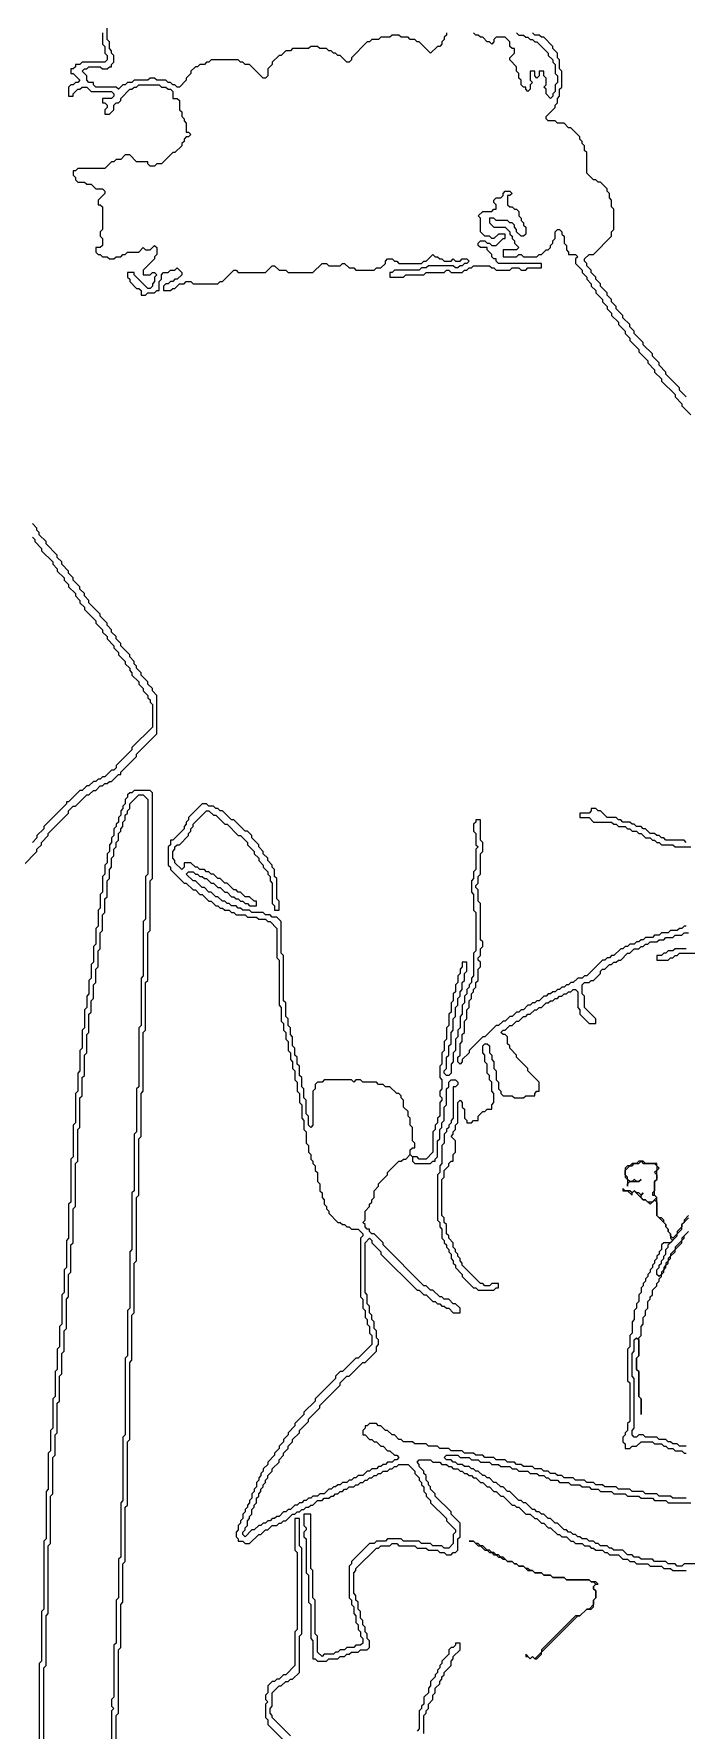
# Model space of a CAD drawing. Header units: metres. Extents: x 0 to 100, y 0 to 129.
# Drawn here: x 63.47 to 70.67, y 18.01 to 36.76 of the extents above; entities that cross this region are included whole.
import ezdxf

# ---------------------------------------------------------------- set-up
doc = ezdxf.new("R2010")
doc.units = ezdxf.units.M

msp = doc.modelspace()

# ---------------------------------------------------------------- linework, layer by layer
for points in [[(64.225, 36.775), (64.225, 36.65), (64.25, 36.625), (64.25, 36.55), (64.275, 36.525), (64.275, 36.475), (64.25, 36.45), (64, 36.45), (63.975, 36.425), (63.925, 36.425), (63.925, 36.4), (63.9, 36.375), (63.875, 36.375), (63.875, 36.325), (63.9, 36.325), (63.975, 36.25), (63.95, 36.225), (63.925, 36.225), (63.9, 36.2), (63.875, 36.2), (63.85, 36.175), (63.85, 36.075), (63.9, 36.075), (63.9, 36.1), (63.95, 36.15), (63.975, 36.15), (64, 36.175), (64.05, 36.175), (64.1, 36.125), (64.325, 36.125), (64.35, 36.1), (64.35, 36.075), (64.325, 36.05), (64.225, 36.05), (64.225, 36), (64.25, 36), (64.275, 35.975), (64.275, 35.95), (64.25, 35.925), (64.25, 35.875), (64.3, 35.875), (64.35, 35.925), (64.35, 35.975), (64.375, 36), (64.4, 36), (64.425, 36.025), (64.425, 36.05), (64.525, 36.15), (64.55, 36.15), (64.575, 36.175), (64.6, 36.175), (64.625, 36.2), (64.85, 36.2), (64.875, 36.175), (64.925, 36.175), (64.95, 36.15), (64.975, 36.15), (65, 36.125), (65, 36.05), (65.05, 36.05), (65.075, 36.025), (65.075, 35.925), (65.1, 35.9), (65.1, 35.85), (65.125, 35.825), (65.125, 35.8), (65.15, 35.775), (65.15, 35.675), (65.175, 35.675), (65.2, 35.65), (65.175, 35.625), (65.15, 35.625), (65.125, 35.6), (65.125, 35.575), (65.1, 35.55), (65.1, 35.525), (65.025, 35.45), (65, 35.45), (64.875, 35.325), (64.825, 35.325), (64.8, 35.3), (64.75, 35.3), (64.725, 35.325), (64.725, 35.35), (64.6, 35.35), (64.525, 35.425), (64.475, 35.425), (64.425, 35.375), (64.375, 35.375), (64.35, 35.35), (64.325, 35.35), (64.25, 35.275), (63.95, 35.275), (63.925, 35.25), (63.9, 35.25), (63.9, 35.2), (63.925, 35.175), (63.925, 35.15), (63.95, 35.125), (64.025, 35.125), (64.05, 35.1), (64.1, 35.1), (64.15, 35.05), (64.225, 35.05), (64.25, 35.025), (64.25, 35), (64.175, 34.925), (64.175, 34.875), (64.2, 34.875), (64.225, 34.85), (64.225, 34.6), (64.2, 34.575), (64.2, 34.525), (64.225, 34.5), (64.225, 34.425), (64.2, 34.4), (64.15, 34.4), (64.15, 34.35), (64.175, 34.325), (64.2, 34.325), (64.225, 34.3), (64.275, 34.3), (64.3, 34.275), (64.35, 34.275), (64.375, 34.3), (64.425, 34.3), (64.45, 34.325), (64.475, 34.325), (64.5, 34.35), (64.625, 34.35), (64.675, 34.4), (64.7, 34.375), (64.75, 34.375), (64.8, 34.425), (64.825, 34.4), (64.825, 34.325), (64.8, 34.3), (64.8, 34.275), (64.675, 34.15), (64.675, 34.1), (64.75, 34.1), (64.775, 34.125), (64.8, 34.125), (64.825, 34.1), (64.8, 34.075), (64.8, 34.025), (64.775, 34), (64.775, 33.975), (64.75, 33.95), (64.725, 33.95), (64.575, 34.1), (64.575, 34.125), (64.5, 34.125), (64.5, 34.075), (64.525, 34.05), (64.525, 34.025), (64.6, 33.95), (64.625, 33.95), (64.65, 33.925), (64.65, 33.875), (64.7, 33.875), (64.725, 33.9), (64.8, 33.9), (64.825, 33.925), (64.85, 33.925), (64.85, 34.025), (64.875, 34.05), (64.875, 34.1), (64.9, 34.125), (64.95, 34.125), (64.975, 34.15), (65.025, 34.15), (65.05, 34.175), (65.1, 34.125), (65.1, 34.1), (65.05, 34.05), (65.025, 34.05), (65, 34.025), (64.975, 34.025), (64.95, 34), (64.925, 34), (64.9, 33.975), (64.9, 33.925), (64.975, 33.925), (65, 33.95), (65.025, 33.95), (65.075, 34), (65.125, 34), (65.15, 34.025), (65.2, 34.025), (65.225, 34), (65.5, 34), (65.525, 34.025), (65.55, 34.025), (65.675, 34.15), (65.7, 34.15), (65.725, 34.125), (66.025, 34.125), (66.1, 34.2), (66.125, 34.2), (66.175, 34.15), (66.25, 34.15), (66.275, 34.125), (66.55, 34.125), (66.65, 34.225), (66.7, 34.225), (66.725, 34.2), (66.85, 34.2), (66.875, 34.225), (66.9, 34.225), (66.95, 34.175), (67, 34.175), (67.025, 34.15), (67.225, 34.15), (67.25, 34.175), (67.3, 34.175), (67.35, 34.225), (67.35, 34.25), (67.375, 34.275), (67.425, 34.275), (67.45, 34.25), (67.475, 34.25), (67.5, 34.225), (67.75, 34.225), (67.775, 34.25), (67.8, 34.25), (67.875, 34.325), (67.9, 34.3), (67.925, 34.3), (67.95, 34.275), (67.975, 34.275), (68, 34.25), (68.075, 34.25), (68.1, 34.275), (68.125, 34.25), (68.175, 34.25), (68.2, 34.275), (68.25, 34.275), (68.275, 34.25), (68.25, 34.225), (68.225, 34.225), (68.2, 34.2), (68.175, 34.2), (68.15, 34.175), (68.125, 34.175), (68.1, 34.2), (67.825, 34.2), (67.8, 34.175), (67.75, 34.175), (67.725, 34.15), (67.45, 34.15), (67.425, 34.125), (67.4, 34.125), (67.4, 34.075), (67.55, 34.075), (67.575, 34.1), (67.775, 34.1), (67.8, 34.125), (68, 34.125), (68.025, 34.15), (68.05, 34.15), (68.075, 34.125), (68.2, 34.125), (68.225, 34.15), (68.25, 34.15), (68.275, 34.175), (68.3, 34.175), (68.325, 34.2), (68.5, 34.2), (68.525, 34.175), (68.55, 34.175), (68.575, 34.15), (68.725, 34.15), (68.75, 34.175), (68.825, 34.175), (68.85, 34.15), (68.9, 34.15), (68.925, 34.175), (69.075, 34.175), (69.075, 34.225), (68.6, 34.225), (68.575, 34.25), (68.575, 34.275), (68.55, 34.275), (68.525, 34.3), (68.525, 34.325), (68.475, 34.375), (68.475, 34.4), (68.4, 34.4), (68.375, 34.425), (68.375, 34.45), (68.4, 34.475), (68.45, 34.475), (68.475, 34.45), (68.5, 34.45), (68.525, 34.425), (68.575, 34.425), (68.65, 34.5), (68.675, 34.5), (68.675, 34.55), (68.6, 34.55), (68.55, 34.5), (68.525, 34.5), (68.5, 34.525), (68.45, 34.525), (68.4, 34.575), (68.4, 34.725), (68.375, 34.75), (68.425, 34.8), (68.525, 34.8), (68.55, 34.825), (68.575, 34.825), (68.575, 34.875), (68.55, 34.9), (68.55, 34.925), (68.575, 34.95), (68.625, 34.95), (68.65, 34.975), (68.65, 35), (68.675, 35.025), (68.725, 35.025), (68.75, 35), (68.725, 34.975), (68.7, 34.975), (68.7, 34.875), (68.725, 34.85), (68.75, 34.85), (68.775, 34.825), (68.8, 34.825), (68.825, 34.8), (68.825, 34.75), (68.85, 34.725), (68.85, 34.7), (68.875, 34.675), (68.875, 34.65), (68.9, 34.625), (68.9, 34.55), (68.875, 34.525), (68.85, 34.525), (68.8, 34.575), (68.8, 34.6), (68.775, 34.625), (68.775, 34.65), (68.75, 34.675), (68.725, 34.675), (68.7, 34.7), (68.575, 34.7), (68.55, 34.725), (68.5, 34.725), (68.5, 34.675), (68.55, 34.625), (68.675, 34.625), (68.725, 34.575), (68.725, 34.55), (68.75, 34.525), (68.75, 34.5), (68.775, 34.475), (68.775, 34.45), (68.825, 34.4), (68.8, 34.375), (68.65, 34.375), (68.65, 34.3), (68.8, 34.3), (68.825, 34.325), (68.85, 34.325), (68.875, 34.3), (69.025, 34.3), (69.05, 34.325), (69.075, 34.325), (69.125, 34.375), (69.15, 34.375), (69.175, 34.4), (69.175, 34.425), (69.2, 34.45), (69.2, 34.475), (69.225, 34.5), (69.225, 34.575), (69.25, 34.6), (69.275, 34.6), (69.3, 34.575), (69.3, 34.55), (69.325, 34.525), (69.325, 34.45), (69.35, 34.425), (69.35, 34.375), (69.375, 34.35), (69.375, 34.325), (69.45, 34.325), (69.475, 34.3), (69.45, 34.275), (69.45, 34.225), (69.525, 34.15), (69.525, 34.125), (69.575, 34.075), (69.575, 34.05), (69.625, 34), (69.625, 33.975), (69.675, 33.925), (69.675, 33.9), (69.75, 33.825), (69.75, 33.8), (69.8, 33.75), (69.8, 33.725), (69.85, 33.675), (69.85, 33.65), (69.925, 33.575), (69.925, 33.55), (70, 33.475), (70, 33.45), (70.05, 33.4), (70.05, 33.375), (70.15, 33.275), (70.15, 33.25), (70.25, 33.15), (70.25, 33.125), (70.325, 33.05), (70.325, 33.025), (70.4, 32.95), (70.4, 32.925), (70.55, 32.775), (70.55, 32.75), (70.625, 32.675), (70.625, 32.65), (70.725, 32.55)], [(68.025, 36.775), (68.025, 36.75), (68, 36.725), (68, 36.7), (67.975, 36.675), (67.975, 36.65), (67.95, 36.625), (67.925, 36.625), (67.85, 36.55), (67.725, 36.675), (67.7, 36.675), (67.675, 36.7), (67.625, 36.7), (67.6, 36.725), (67.525, 36.725), (67.5, 36.75), (67.425, 36.75), (67.4, 36.725), (67.3, 36.725), (67.275, 36.7), (67.2, 36.7), (67.175, 36.675), (67.15, 36.675), (66.975, 36.5), (66.975, 36.475), (66.95, 36.45), (66.925, 36.45), (66.85, 36.525), (66.825, 36.525), (66.8, 36.55), (66.775, 36.55), (66.75, 36.575), (66.725, 36.575), (66.7, 36.6), (66.625, 36.6), (66.6, 36.625), (66.525, 36.625), (66.5, 36.6), (66.325, 36.6), (66.3, 36.575), (66.25, 36.575), (66.2, 36.525), (66.175, 36.525), (66.1, 36.45), (66.1, 36.425), (66.05, 36.375), (66.05, 36.3), (66.025, 36.275), (66, 36.275), (65.85, 36.425), (65.8, 36.425), (65.775, 36.45), (65.75, 36.45), (65.725, 36.475), (65.425, 36.475), (65.4, 36.45), (65.375, 36.45), (65.35, 36.425), (65.3, 36.425), (65.275, 36.4), (65.25, 36.4), (65.2, 36.35), (65.2, 36.325), (65.15, 36.275), (65.15, 36.25), (65.075, 36.175), (65.05, 36.175), (65.025, 36.2), (65, 36.2), (64.975, 36.225), (64.95, 36.225), (64.925, 36.25), (64.825, 36.25), (64.8, 36.275), (64.75, 36.275), (64.725, 36.25), (64.575, 36.25), (64.55, 36.225), (64.5, 36.225), (64.475, 36.2), (64.45, 36.2), (64.4, 36.15), (64.375, 36.175), (64.15, 36.175), (64.125, 36.2), (64.125, 36.225), (64.075, 36.225), (64.05, 36.25), (64.05, 36.3), (64, 36.35), (64.025, 36.375), (64.05, 36.375), (64.075, 36.4), (64.2, 36.4), (64.225, 36.375), (64.275, 36.375), (64.3, 36.4), (64.325, 36.4), (64.325, 36.425), (64.35, 36.45), (64.35, 36.525), (64.325, 36.55), (64.325, 36.575), (64.3, 36.6), (64.3, 36.675), (64.275, 36.7), (64.275, 36.825)], [(68.8, 36.775), (68.825, 36.75), (68.875, 36.75), (68.9, 36.725), (68.925, 36.725), (68.95, 36.7), (68.975, 36.7), (69, 36.675), (69.025, 36.675), (69.15, 36.55), (69.15, 36.525), (69.2, 36.475), (69.2, 36.45), (69.225, 36.425), (69.225, 36.325), (69.25, 36.3), (69.25, 36.225), (69.225, 36.2), (69.225, 36.125), (69.2, 36.1), (69.2, 36.075), (69.175, 36.05), (69.125, 36.1), (69.125, 36.15), (69.1, 36.175), (69.125, 36.2), (69.125, 36.275), (69.1, 36.3), (69.1, 36.35), (69.05, 36.35), (69.05, 36.3), (69.025, 36.275), (69, 36.3), (69, 36.35), (68.95, 36.35), (68.95, 36.25), (68.975, 36.225), (68.95, 36.2), (68.95, 36.15), (68.925, 36.125), (68.9, 36.15), (68.9, 36.175), (68.875, 36.175), (68.85, 36.2), (68.85, 36.25), (68.825, 36.275), (68.825, 36.325), (68.8, 36.35), (68.8, 36.4), (68.725, 36.475), (68.725, 36.5), (68.775, 36.55), (68.775, 36.6), (68.75, 36.6), (68.725, 36.625), (68.725, 36.675), (68.675, 36.725), (68.575, 36.725), (68.55, 36.7), (68.55, 36.675), (68.525, 36.65), (68.5, 36.675), (68.475, 36.675), (68.425, 36.725), (68.4, 36.725), (68.375, 36.75), (68.35, 36.75), (68.325, 36.775)], [(70.675, 32.75), (70.6, 32.825), (70.6, 32.85), (70.45, 33), (70.45, 33.025), (70.375, 33.1), (70.375, 33.125), (70.3, 33.2), (70.3, 33.225), (70.2, 33.325), (70.2, 33.35), (70.1, 33.45), (70.1, 33.475), (70.05, 33.525), (70.05, 33.55), (69.975, 33.625), (69.975, 33.65), (69.9, 33.725), (69.9, 33.75), (69.85, 33.8), (69.85, 33.825), (69.8, 33.875), (69.8, 33.9), (69.725, 33.975), (69.725, 34), (69.675, 34.05), (69.675, 34.075), (69.625, 34.125), (69.625, 34.15), (69.575, 34.2), (69.575, 34.225), (69.55, 34.25), (69.55, 34.275), (69.6, 34.325), (69.65, 34.325), (69.85, 34.525), (69.85, 34.575), (69.875, 34.6), (69.875, 34.825), (69.85, 34.85), (69.85, 34.925), (69.825, 34.95), (69.825, 35), (69.8, 35.025), (69.8, 35.05), (69.725, 35.125), (69.7, 35.125), (69.675, 35.15), (69.65, 35.15), (69.575, 35.225), (69.575, 35.45), (69.55, 35.475), (69.55, 35.525), (69.525, 35.55), (69.525, 35.575), (69.5, 35.6), (69.5, 35.625), (69.4, 35.725), (69.375, 35.725), (69.325, 35.775), (69.25, 35.775), (69.225, 35.8), (69.15, 35.8), (69.125, 35.825), (69.125, 35.85), (69.225, 35.95), (69.225, 35.975), (69.25, 36), (69.25, 36.05), (69.275, 36.075), (69.275, 36.15), (69.3, 36.175), (69.3, 36.35), (69.275, 36.375), (69.275, 36.475), (69.25, 36.5), (69.25, 36.55), (69.2, 36.6), (69.2, 36.625), (69.1, 36.725), (69.075, 36.725), (69.05, 36.75), (69, 36.75), (68.975, 36.775)], [(63.35, 27.575), (63.5, 27.725), (63.5, 27.75), (63.55, 27.8), (63.55, 27.825), (63.625, 27.9), (63.625, 27.925), (63.85, 28.15), (63.85, 28.175), (63.9, 28.225), (63.925, 28.225), (64.05, 28.35), (64.075, 28.35), (64.125, 28.4), (64.15, 28.4), (64.2, 28.45), (64.225, 28.45), (64.25, 28.475), (64.275, 28.475), (64.3, 28.5), (64.325, 28.5), (64.4, 28.575), (64.425, 28.575), (64.425, 28.6), (64.6, 28.775), (64.6, 28.8), (64.825, 29.025), (64.825, 29.45), (64.775, 29.5), (64.775, 29.525), (64.725, 29.575), (64.725, 29.6), (64.65, 29.675), (64.65, 29.7), (64.6, 29.75), (64.6, 29.775), (64.575, 29.8), (64.575, 29.825), (64.525, 29.875), (64.525, 29.9), (64.425, 30), (64.425, 30.025), (64.375, 30.075), (64.375, 30.1), (64.325, 30.15), (64.325, 30.175), (64.275, 30.225), (64.275, 30.25), (64.2, 30.325), (64.2, 30.35), (64.075, 30.475), (64.075, 30.5), (64.025, 30.55), (64.025, 30.575), (63.975, 30.625), (63.975, 30.65), (63.9, 30.725), (63.9, 30.75), (63.85, 30.8), (63.85, 30.825), (63.775, 30.9), (63.775, 30.925), (63.725, 30.975), (63.725, 31), (63.6, 31.125), (63.6, 31.15), (63.525, 31.225), (63.525, 31.25), (63.5, 31.275), (63.5, 31.3), (63.45, 31.35)], [(63.45, 31.2), (63.475, 31.175), (63.475, 31.15), (63.55, 31.075), (63.55, 31.05), (63.675, 30.925), (63.675, 30.9), (63.725, 30.85), (63.725, 30.825), (63.8, 30.75), (63.8, 30.725), (63.85, 30.675), (63.85, 30.65), (63.925, 30.575), (63.925, 30.55), (63.975, 30.5), (63.975, 30.475), (64.025, 30.425), (64.025, 30.4), (64.15, 30.275), (64.15, 30.25), (64.225, 30.175), (64.225, 30.15), (64.275, 30.1), (64.275, 30.075), (64.35, 30), (64.35, 29.975), (64.4, 29.925), (64.4, 29.9), (64.475, 29.825), (64.475, 29.8), (64.525, 29.75), (64.525, 29.725), (64.55, 29.7), (64.55, 29.675), (64.625, 29.6), (64.625, 29.575), (64.675, 29.525), (64.675, 29.5), (64.725, 29.45), (64.725, 29.425), (64.75, 29.4), (64.75, 29.375), (64.775, 29.35), (64.775, 29.1), (64.55, 28.875), (64.55, 28.85), (64.375, 28.675), (64.375, 28.65), (64.35, 28.625), (64.325, 28.625), (64.25, 28.55), (64.225, 28.55), (64.2, 28.525), (64.175, 28.525), (64.15, 28.5), (64.125, 28.5), (64.075, 28.45), (64.05, 28.45), (64, 28.4), (63.975, 28.4), (63.85, 28.275), (63.825, 28.275), (63.825, 28.25), (63.575, 28), (63.575, 27.975), (63.5, 27.9), (63.5, 27.875), (63.45, 27.825)], [(64.575, 28.4), (64.55, 28.375), (64.525, 28.375), (64.5, 28.35), (64.5, 28.325), (64.475, 28.3), (64.475, 28.25), (64.45, 28.225), (64.45, 28.2), (64.425, 28.175), (64.425, 28.125), (64.4, 28.1), (64.4, 28.05), (64.375, 28.025), (64.375, 28), (64.35, 27.975), (64.35, 27.9), (64.325, 27.875), (64.325, 27.825), (64.3, 27.8), (64.3, 27.725), (64.275, 27.7), (64.275, 27.6), (64.25, 27.575), (64.25, 27.475), (64.225, 27.45), (64.225, 27.275), (64.2, 27.25), (64.2, 27.1), (64.175, 27.075), (64.175, 26.9), (64.15, 26.875), (64.15, 26.7), (64.125, 26.675), (64.125, 26.5), (64.1, 26.475), (64.1, 26.325), (64.075, 26.3), (64.075, 26.15), (64.05, 26.125), (64.05, 26), (64.025, 25.975), (64.025, 25.775), (64, 25.75), (64, 25.55), (63.975, 25.525), (63.975, 25.3), (63.95, 25.275), (63.95, 25.075), (63.925, 25.05), (63.925, 24.725), (63.9, 24.7), (63.9, 24.35), (63.875, 24.325), (63.875, 23.85), (63.85, 23.825), (63.85, 23.45), (63.825, 23.425), (63.825, 23.125), (63.8, 23.1), (63.8, 22.85), (63.775, 22.825), (63.775, 22.5), (63.75, 22.475), (63.75, 22.25), (63.725, 22.225), (63.725, 22), (63.7, 21.975), (63.7, 21.7), (63.675, 21.675), (63.675, 21.35), (63.65, 21.325), (63.65, 21.1), (63.625, 21.075), (63.625, 20.675), (63.6, 20.65), (63.6, 20.125), (63.575, 20.1), (63.575, 19.35), (63.55, 19.325), (63.55, 18.775), (63.525, 18.75), (63.525, 17.75)], [(63.575, 17.7), (63.575, 18.7), (63.6, 18.725), (63.6, 19.275), (63.625, 19.3), (63.625, 20.05), (63.65, 20.075), (63.65, 20.6), (63.675, 20.625), (63.675, 21.025), (63.7, 21.05), (63.7, 21.275), (63.725, 21.3), (63.725, 21.625), (63.75, 21.65), (63.75, 21.925), (63.775, 21.95), (63.775, 22.175), (63.8, 22.2), (63.8, 22.425), (63.825, 22.45), (63.825, 22.775), (63.85, 22.8), (63.85, 23.05), (63.875, 23.075), (63.875, 23.375), (63.9, 23.4), (63.9, 23.775), (63.925, 23.8), (63.925, 24.275), (63.95, 24.3), (63.95, 24.65), (63.975, 24.675), (63.975, 25), (64, 25.025), (64, 25.225), (64.025, 25.25), (64.025, 25.475), (64.05, 25.5), (64.05, 25.7), (64.075, 25.725), (64.075, 25.925), (64.1, 25.95), (64.1, 26.075), (64.125, 26.1), (64.125, 26.25), (64.15, 26.275), (64.15, 26.425), (64.175, 26.45), (64.175, 26.625), (64.2, 26.65), (64.2, 26.825), (64.225, 26.85), (64.225, 27.025), (64.25, 27.05), (64.25, 27.2), (64.275, 27.225), (64.275, 27.4), (64.3, 27.425), (64.3, 27.525), (64.325, 27.55), (64.325, 27.65), (64.35, 27.675), (64.35, 27.75), (64.375, 27.775), (64.375, 27.825), (64.4, 27.85), (64.4, 27.925), (64.425, 27.95), (64.425, 27.975), (64.45, 28), (64.45, 28.05), (64.475, 28.075), (64.475, 28.125), (64.5, 28.15), (64.5, 28.175), (64.525, 28.2), (64.525, 28.25), (64.625, 28.35), (64.675, 28.35), (64.725, 28.3), (64.725, 27.475), (64.7, 27.45), (64.7, 26.975), (64.675, 26.95), (64.675, 26.35), (64.65, 26.325), (64.65, 25.8), (64.625, 25.775), (64.625, 25.125), (64.6, 25.1), (64.6, 24.625), (64.575, 24.6), (64.575, 23.975), (64.55, 23.95), (64.55, 23.325), (64.525, 23.3), (64.525, 22.675), (64.5, 22.65), (64.5, 22.15), (64.475, 22.125), (64.475, 21.275), (64.45, 21.25), (64.45, 20.55), (64.425, 20.525), (64.425, 19.925), (64.4, 19.9), (64.4, 19.475), (64.375, 19.45), (64.375, 18.975), (64.35, 18.95), (64.35, 18.375), (64.325, 18.35), (64.325, 18.275), (64.35, 18.25), (64.325, 18.225), (64.325, 17.75)], [(64.375, 17.7), (64.375, 18.175), (64.4, 18.2), (64.4, 18.9), (64.425, 18.925), (64.425, 19.4), (64.45, 19.425), (64.45, 19.85), (64.475, 19.875), (64.475, 20.475), (64.5, 20.5), (64.5, 21.2), (64.525, 21.225), (64.525, 22.075), (64.55, 22.1), (64.55, 22.6), (64.575, 22.625), (64.575, 23.175), (64.6, 23.2), (64.6, 23.9), (64.625, 23.925), (64.625, 24.55), (64.65, 24.575), (64.65, 25.05), (64.675, 25.075), (64.675, 25.725), (64.7, 25.75), (64.7, 26.275), (64.725, 26.3), (64.725, 26.825), (64.75, 26.85), (64.75, 27.4), (64.775, 27.425), (64.775, 28.375), (64.75, 28.4), (64.575, 28.4)], [(65.325, 28.25), (65.175, 28.1), (65.175, 28.075), (65.15, 28.05), (65.15, 28.025), (65.125, 28), (65.125, 27.975), (65, 27.85), (64.975, 27.85), (64.975, 27.8), (64.95, 27.775), (64.95, 27.575), (64.975, 27.55), (64.975, 27.525), (65.125, 27.375), (65.15, 27.375), (65.225, 27.3), (65.25, 27.3), (65.3, 27.25), (65.325, 27.25), (65.4, 27.175), (65.425, 27.175), (65.475, 27.125), (65.5, 27.125), (65.525, 27.1), (65.55, 27.1), (65.575, 27.075), (65.625, 27.075), (65.65, 27.05), (65.675, 27.05), (65.7, 27.025), (65.8, 27.025), (65.825, 27), (65.925, 27), (65.95, 26.975), (66.025, 26.975), (66.05, 26.95), (66.075, 26.95), (66.15, 26.875), (66.15, 26.55), (66.175, 26.525), (66.175, 26.025), (66.2, 26), (66.2, 25.85), (66.225, 25.825), (66.225, 25.75), (66.25, 25.725), (66.25, 25.65), (66.275, 25.625), (66.275, 25.525), (66.3, 25.5), (66.3, 25.425), (66.325, 25.4), (66.325, 25.325), (66.35, 25.3), (66.35, 25.2), (66.375, 25.175), (66.375, 25.075), (66.4, 25.05), (66.4, 24.95), (66.425, 24.925), (66.425, 24.775), (66.45, 24.75), (66.45, 24.65), (66.475, 24.625), (66.475, 24.5), (66.5, 24.475), (66.5, 24.4), (66.525, 24.375), (66.525, 24.325), (66.55, 24.3), (66.55, 24.275), (66.575, 24.25), (66.575, 24.2), (66.6, 24.175), (66.6, 24.075), (66.625, 24.05), (66.625, 23.975), (66.65, 23.95), (66.65, 23.9), (66.675, 23.875), (66.675, 23.825), (66.7, 23.8), (66.7, 23.775), (66.725, 23.75), (66.725, 23.725), (66.825, 23.625), (66.85, 23.625), (66.875, 23.6), (66.9, 23.6), (66.925, 23.575), (66.95, 23.575), (66.975, 23.55), (67.05, 23.55), (67.1, 23.5), (67.1, 23.475), (67.075, 23.45), (67.075, 22.8), (67.1, 22.775), (67.1, 22.675), (67.125, 22.65), (67.125, 22.575), (67.15, 22.55), (67.15, 22.5), (67.175, 22.475), (67.175, 22.4), (67.2, 22.375), (67.2, 22.275), (67.05, 22.125), (67.025, 22.125), (66.875, 21.975), (66.85, 21.975), (66.8, 21.925), (66.8, 21.9), (66.575, 21.675), (66.575, 21.65), (66.45, 21.525), (66.45, 21.5), (66.35, 21.4), (66.35, 21.375), (66.275, 21.3), (66.275, 21.275), (66.225, 21.225), (66.225, 21.2), (66.175, 21.15), (66.175, 21.125), (66.125, 21.075), (66.125, 21.05), (66.05, 20.975), (66.05, 20.95), (66, 20.9), (66, 20.875), (65.975, 20.85), (65.975, 20.825), (65.95, 20.8), (65.95, 20.775), (65.925, 20.75), (65.925, 20.7), (65.9, 20.675), (65.9, 20.65), (65.875, 20.625), (65.875, 20.575), (65.85, 20.55), (65.85, 20.525), (65.825, 20.5), (65.825, 20.475), (65.8, 20.45), (65.8, 20.425), (65.775, 20.4), (65.775, 20.35), (65.75, 20.325), (65.75, 20.3), (65.725, 20.275), (65.725, 20.225), (65.7, 20.2), (65.7, 20.15), (65.725, 20.125), (65.725, 20.1), (65.775, 20.1), (65.8, 20.075), (65.85, 20.075), (65.95, 20.175), (65.975, 20.175), (66.025, 20.225), (66.05, 20.225), (66.1, 20.275), (66.15, 20.275), (66.175, 20.3), (66.2, 20.3), (66.225, 20.325), (66.25, 20.325), (66.325, 20.4), (66.35, 20.4), (66.375, 20.425), (66.4, 20.425), (66.425, 20.45), (66.45, 20.45), (66.475, 20.475), (66.5, 20.475), (66.525, 20.5), (66.55, 20.5), (66.6, 20.55), (66.65, 20.55), (66.675, 20.575), (66.725, 20.575), (66.75, 20.6), (66.775, 20.6), (66.8, 20.625), (66.825, 20.625), (66.85, 20.65), (66.875, 20.65), (66.9, 20.675), (66.925, 20.675), (66.95, 20.7), (67, 20.7), (67.025, 20.725), (67.05, 20.725), (67.075, 20.75), (67.1, 20.75), (67.125, 20.775), (67.15, 20.775), (67.175, 20.8), (67.2, 20.8), (67.225, 20.825), (67.25, 20.825), (67.275, 20.85), (67.3, 20.85), (67.325, 20.875), (67.375, 20.875), (67.4, 20.9), (67.425, 20.9), (67.45, 20.925), (67.475, 20.925), (67.5, 20.95), (67.6, 20.95), (67.675, 20.875), (67.675, 20.85), (67.725, 20.8), (67.725, 20.775), (67.75, 20.75), (67.75, 20.725), (67.775, 20.7), (67.775, 20.65), (67.8, 20.625), (67.8, 20.6), (67.85, 20.55), (67.85, 20.525), (68.025, 20.35), (68.025, 20.325), (68.125, 20.225), (68.125, 20.2), (68.1, 20.175), (68.1, 20.075), (68.05, 20.025), (68, 20.025), (67.975, 20.05), (67.875, 20.05), (67.85, 20.075), (67.75, 20.075), (67.725, 20.1), (67.55, 20.1), (67.525, 20.125), (67.375, 20.125), (67.35, 20.1), (67.25, 20.1), (67.225, 20.075), (67.175, 20.075), (66.975, 19.875), (66.975, 19.85), (66.95, 19.825), (66.95, 19.475), (66.975, 19.45), (66.975, 19.4), (67, 19.375), (67, 19.3), (67.025, 19.275), (67.025, 19.2), (67.05, 19.175), (67.05, 19.125), (67.075, 19.1), (67.075, 19.05), (67.1, 19.025), (67.1, 18.975), (67.075, 18.95), (67.025, 18.95), (67, 18.925), (66.925, 18.925), (66.9, 18.9), (66.85, 18.9), (66.825, 18.875), (66.8, 18.875), (66.775, 18.85), (66.675, 18.85), (66.65, 18.825), (66.6, 18.875), (66.6, 19.05), (66.575, 19.075), (66.575, 19.45), (66.55, 19.475), (66.55, 19.775), (66.525, 19.8), (66.525, 20.4), (66.45, 20.4), (66.45, 20.275), (66.475, 20.25), (66.475, 20.225), (66.45, 20.2), (66.45, 20.15), (66.475, 20.125), (66.475, 19.75), (66.5, 19.725), (66.5, 19.425), (66.525, 19.4), (66.525, 19.025), (66.55, 19), (66.55, 18.8), (66.575, 18.8), (66.6, 18.775), (66.7, 18.775), (66.725, 18.8), (66.825, 18.8), (66.85, 18.825), (66.9, 18.825), (66.925, 18.85), (66.95, 18.85), (66.975, 18.875), (67.05, 18.875), (67.075, 18.9), (67.15, 18.9), (67.175, 18.925), (67.175, 19), (67.15, 19.025), (67.15, 19.075), (67.125, 19.1), (67.125, 19.15), (67.1, 19.175), (67.1, 19.225), (67.075, 19.25), (67.075, 19.325), (67.05, 19.35), (67.05, 19.425), (67.025, 19.45), (67.025, 19.5), (67, 19.525), (67, 19.75), (67.025, 19.775), (67.025, 19.8), (67.25, 20.025), (67.275, 20.025), (67.3, 20.05), (67.4, 20.05), (67.425, 20.075), (67.475, 20.075), (67.5, 20.05), (67.675, 20.05), (67.7, 20.025), (67.8, 20.025), (67.825, 20), (67.925, 20), (67.95, 19.975), (68, 19.975), (68.025, 19.95), (68.075, 19.95), (68.1, 19.975), (68.125, 19.975), (68.15, 20), (68.15, 20.125), (68.175, 20.15), (68.175, 20.3), (68.075, 20.4), (68.075, 20.425), (67.9, 20.6), (67.9, 20.625), (67.85, 20.675), (67.85, 20.7), (67.825, 20.725), (67.825, 20.75), (67.8, 20.775), (67.8, 20.825), (67.775, 20.85), (67.775, 20.875), (67.725, 20.925), (67.725, 20.95), (67.7, 20.975), (67.725, 21), (67.85, 21), (67.875, 20.975), (67.95, 20.975), (67.975, 20.95), (68.025, 20.95), (68.05, 20.925), (68.075, 20.925), (68.1, 20.9), (68.15, 20.9), (68.175, 20.875), (68.2, 20.875), (68.225, 20.85), (68.25, 20.85), (68.275, 20.825), (68.3, 20.825), (68.325, 20.8), (68.35, 20.8), (68.4, 20.75), (68.425, 20.75), (68.475, 20.7), (68.5, 20.7), (68.55, 20.65), (68.575, 20.65), (68.625, 20.6), (68.65, 20.6), (68.75, 20.5), (68.775, 20.5), (68.8, 20.475), (68.825, 20.475), (68.9, 20.4), (68.95, 20.4), (69, 20.35), (69.025, 20.35), (69.075, 20.3), (69.1, 20.3), (69.15, 20.25), (69.175, 20.25), (69.25, 20.175), (69.275, 20.175), (69.3, 20.15), (69.35, 20.15), (69.4, 20.1), (69.425, 20.1), (69.45, 20.075), (69.525, 20.075), (69.55, 20.05), (69.6, 20.05), (69.625, 20.025), (69.65, 20.025), (69.675, 20), (69.75, 20), (69.775, 19.975), (69.8, 19.975), (69.825, 19.95), (69.925, 19.95), (69.975, 19.9), (70.025, 19.9), (70.05, 19.875), (70.1, 19.875), (70.125, 19.85), (70.25, 19.85), (70.275, 19.825), (70.4, 19.825), (70.425, 19.8), (70.5, 19.8), (70.525, 19.775), (70.675, 19.775)], [(70.675, 26.9), (70.65, 26.9), (70.625, 26.875), (70.6, 26.875), (70.575, 26.85), (70.5, 26.85), (70.475, 26.825), (70.4, 26.825), (70.375, 26.8), (70.325, 26.8), (70.3, 26.775), (70.225, 26.775), (70.2, 26.75), (70.175, 26.75), (70.15, 26.725), (70.125, 26.725), (70.1, 26.7), (70.05, 26.7), (70.025, 26.675), (70, 26.675), (69.975, 26.65), (69.95, 26.65), (69.875, 26.575), (69.85, 26.575), (69.825, 26.55), (69.8, 26.55), (69.775, 26.525), (69.75, 26.525), (69.575, 26.35), (69.55, 26.35), (69.525, 26.325), (69.475, 26.325), (69.425, 26.275), (69.4, 26.275), (69.375, 26.25), (69.35, 26.25), (69.325, 26.225), (69.3, 26.225), (69.275, 26.2), (69.25, 26.2), (69.225, 26.175), (69.2, 26.175), (69.175, 26.15), (69.15, 26.15), (69.125, 26.125), (69.1, 26.125), (69.05, 26.075), (69.025, 26.075), (69, 26.05), (68.975, 26.05), (68.95, 26.025), (68.925, 26.025), (68.875, 25.975), (68.85, 25.975), (68.825, 25.95), (68.8, 25.95), (68.75, 25.9), (68.725, 25.9), (68.675, 25.85), (68.65, 25.85), (68.6, 25.8), (68.575, 25.8), (68.45, 25.675), (68.425, 25.675), (68.275, 25.525), (68.275, 25.5), (68.2, 25.425), (68.2, 25.4), (68.175, 25.375), (68.15, 25.4), (68.15, 25.45), (68.175, 25.475), (68.175, 25.6), (68.2, 25.625), (68.2, 25.7), (68.225, 25.725), (68.225, 25.85), (68.25, 25.875), (68.25, 25.975), (68.275, 26), (68.275, 26.075), (68.3, 26.1), (68.3, 26.15), (68.325, 26.175), (68.325, 26.2), (68.35, 26.225), (68.35, 26.275), (68.375, 26.3), (68.375, 26.425), (68.4, 26.45), (68.4, 26.5), (68.375, 26.525), (68.375, 26.55), (68.4, 26.575), (68.4, 26.65), (68.425, 26.675), (68.425, 26.725), (68.4, 26.75), (68.4, 27.15), (68.375, 27.175), (68.375, 27.3), (68.35, 27.325), (68.35, 27.35), (68.375, 27.375), (68.375, 27.45), (68.4, 27.475), (68.4, 27.7), (68.425, 27.725), (68.425, 27.825), (68.4, 27.85), (68.4, 28.075), (68.35, 28.075), (68.35, 28.05), (68.325, 28.025), (68.325, 27.95), (68.35, 27.925), (68.35, 27.8), (68.375, 27.775), (68.35, 27.75), (68.35, 27.525), (68.325, 27.5), (68.325, 27.425), (68.3, 27.4), (68.3, 27.275), (68.325, 27.25), (68.325, 27.075), (68.35, 27.05), (68.35, 26.625), (68.325, 26.6), (68.325, 26.35), (68.3, 26.325), (68.3, 26.275), (68.275, 26.25), (68.275, 26.225), (68.25, 26.2), (68.25, 26.15), (68.225, 26.125), (68.225, 26.05), (68.2, 26.025), (68.2, 25.925), (68.175, 25.9), (68.175, 25.775), (68.15, 25.75), (68.15, 25.675), (68.125, 25.65), (68.125, 25.525), (68.1, 25.5), (68.1, 25.4), (68.075, 25.375), (68.075, 25.275), (68.05, 25.25), (68.025, 25.25), (68, 25.275), (68, 25.3), (68.025, 25.325), (68.025, 25.45), (68.05, 25.475), (68.05, 25.575), (68.075, 25.6), (68.075, 25.725), (68.1, 25.75), (68.1, 25.875), (68.125, 25.9), (68.125, 26), (68.15, 26.025), (68.15, 26.1), (68.175, 26.125), (68.175, 26.175), (68.2, 26.2), (68.2, 26.275), (68.225, 26.3), (68.225, 26.375), (68.25, 26.4), (68.25, 26.5), (68.2, 26.5), (68.2, 26.45), (68.175, 26.425), (68.175, 26.375), (68.15, 26.35), (68.15, 26.275), (68.125, 26.25), (68.125, 26.175), (68.1, 26.15), (68.1, 26.075), (68.075, 26.05), (68.075, 25.95), (68.05, 25.925), (68.05, 25.8), (68.025, 25.775), (68.025, 25.65), (68, 25.625), (68, 25.525), (67.975, 25.5), (67.975, 25.375), (67.95, 25.35), (67.95, 25.225), (67.975, 25.2), (67.975, 25.1), (67.95, 25.075), (67.95, 25.025), (67.975, 25), (67.975, 24.975), (67.95, 24.95), (67.95, 24.8), (67.925, 24.775), (67.925, 24.725), (67.9, 24.7), (67.9, 24.65), (67.875, 24.625), (67.875, 24.4), (67.8, 24.325), (67.725, 24.325), (67.7, 24.35), (67.65, 24.35), (67.625, 24.375), (67.625, 24.425), (67.65, 24.45), (67.675, 24.45), (67.675, 24.5), (67.65, 24.525), (67.65, 24.675), (67.625, 24.7), (67.625, 24.775), (67.6, 24.8), (67.6, 24.85), (67.55, 24.9), (67.55, 24.975), (67.525, 25), (67.525, 25.025), (67.5, 25.05), (67.475, 25.05), (67.4, 25.125), (67.35, 25.125), (67.325, 25.15), (67.275, 25.15), (67.25, 25.175), (67.1, 25.175), (67.075, 25.2), (67.025, 25.2), (67, 25.175), (66.975, 25.2), (66.675, 25.2), (66.65, 25.175), (66.6, 25.175), (66.575, 25.15), (66.575, 25.1), (66.55, 25.075), (66.55, 24.7), (66.525, 24.675), (66.5, 24.7), (66.5, 24.8), (66.475, 24.825), (66.475, 24.975), (66.45, 25), (66.45, 25.1), (66.425, 25.125), (66.425, 25.225), (66.4, 25.25), (66.4, 25.35), (66.375, 25.375), (66.375, 25.45), (66.35, 25.475), (66.35, 25.55), (66.325, 25.575), (66.325, 25.675), (66.3, 25.7), (66.3, 25.775), (66.275, 25.8), (66.275, 25.875), (66.25, 25.9), (66.25, 26.05), (66.225, 26.075), (66.225, 26.575), (66.2, 26.6), (66.2, 26.95), (66.15, 27), (66.1, 27), (66.075, 27.025), (66.025, 27.025), (66, 27.05), (65.875, 27.05), (65.85, 27.075), (65.775, 27.075), (65.75, 27.1), (65.725, 27.1), (65.7, 27.125), (65.65, 27.125), (65.625, 27.15), (65.6, 27.15), (65.575, 27.175), (65.55, 27.175), (65.5, 27.225), (65.475, 27.225), (65.425, 27.275), (65.4, 27.275), (65.35, 27.325), (65.325, 27.325), (65.25, 27.4), (65.225, 27.4), (65.15, 27.475), (65.175, 27.5), (65.225, 27.5), (65.25, 27.475), (65.275, 27.475), (65.3, 27.45), (65.325, 27.45), (65.35, 27.425), (65.375, 27.425), (65.425, 27.375), (65.45, 27.375), (65.5, 27.325), (65.525, 27.325), (65.575, 27.275), (65.6, 27.275), (65.65, 27.225), (65.675, 27.225), (65.7, 27.2), (65.725, 27.2), (65.75, 27.175), (65.775, 27.175), (65.8, 27.15), (65.825, 27.15), (65.85, 27.125), (65.925, 27.125), (65.925, 27.175), (65.9, 27.175), (65.85, 27.225), (65.8, 27.225), (65.75, 27.275), (65.725, 27.275), (65.7, 27.3), (65.675, 27.3), (65.6, 27.375), (65.575, 27.375), (65.525, 27.425), (65.5, 27.425), (65.45, 27.475), (65.425, 27.475), (65.4, 27.5), (65.375, 27.5), (65.35, 27.525), (65.3, 27.525), (65.275, 27.55), (65.25, 27.55), (65.2, 27.6), (65.125, 27.6), (65.125, 27.55), (65.1, 27.525), (65.025, 27.6), (65.025, 27.625), (65, 27.65), (65, 27.725), (65.025, 27.75), (65.025, 27.775), (65.05, 27.8), (65.075, 27.8), (65.175, 27.9), (65.175, 27.925), (65.2, 27.95), (65.2, 27.975), (65.225, 28), (65.225, 28.025), (65.375, 28.175), (65.4, 28.175), (65.45, 28.125), (65.475, 28.125), (65.575, 28.025), (65.6, 28.025), (65.725, 27.9), (65.75, 27.9), (65.825, 27.825), (65.825, 27.8), (65.9, 27.725), (65.9, 27.7), (65.95, 27.65), (65.95, 27.625), (66, 27.575), (66, 27.55), (66.05, 27.5), (66.05, 27.475), (66.075, 27.45), (66.075, 27.4), (66.1, 27.375), (66.1, 27.15), (66.125, 27.125), (66.125, 27.075), (66.175, 27.075), (66.175, 27.175), (66.15, 27.2), (66.15, 27.425), (66.125, 27.45), (66.125, 27.525), (66.1, 27.55), (66.1, 27.575), (66.05, 27.625), (66.05, 27.65), (66, 27.7), (66, 27.725), (65.95, 27.775), (65.95, 27.8), (65.875, 27.875), (65.875, 27.9), (65.825, 27.95), (65.8, 27.95), (65.675, 28.075), (65.65, 28.075), (65.55, 28.175), (65.525, 28.175), (65.5, 28.2), (65.475, 28.2), (65.45, 28.225), (65.4, 28.225), (65.375, 28.25), (65.325, 28.25)], [(70.675, 27.825), (70.65, 27.85), (70.45, 27.85), (70.425, 27.875), (70.4, 27.875), (70.375, 27.9), (70.35, 27.9), (70.325, 27.925), (70.275, 27.925), (70.225, 27.975), (70.2, 27.975), (70.175, 28), (70.125, 28), (70.1, 28.025), (70.075, 28.025), (70.05, 28.05), (69.975, 28.05), (69.95, 28.075), (69.925, 28.075), (69.9, 28.1), (69.8, 28.1), (69.725, 28.175), (69.7, 28.175), (69.675, 28.2), (69.625, 28.2), (69.625, 28.175), (69.6, 28.15), (69.5, 28.15), (69.5, 28.1), (69.6, 28.1), (69.65, 28.05), (69.85, 28.05), (69.875, 28.025), (69.9, 28.025), (69.925, 28), (70, 28), (70.025, 27.975), (70.05, 27.975), (70.075, 27.95), (70.125, 27.95), (70.15, 27.925), (70.175, 27.925), (70.225, 27.875), (70.275, 27.875), (70.3, 27.85), (70.325, 27.85), (70.35, 27.825), (70.375, 27.825), (70.4, 27.8), (70.525, 27.8), (70.55, 27.775), (70.725, 27.775)], [(70.675, 20.575), (70.525, 20.575), (70.5, 20.6), (70.375, 20.6), (70.35, 20.625), (70.225, 20.625), (70.2, 20.65), (70.075, 20.65), (70.05, 20.675), (69.925, 20.675), (69.9, 20.7), (69.775, 20.7), (69.75, 20.725), (69.675, 20.725), (69.65, 20.75), (69.575, 20.75), (69.55, 20.775), (69.45, 20.775), (69.425, 20.8), (69.325, 20.8), (69.3, 20.825), (69.25, 20.825), (69.225, 20.85), (69.175, 20.85), (69.15, 20.875), (69.1, 20.875), (69.075, 20.9), (69, 20.9), (68.975, 20.925), (68.875, 20.925), (68.85, 20.95), (68.8, 20.95), (68.775, 20.975), (68.7, 20.975), (68.675, 21), (68.575, 21), (68.55, 21.025), (68.45, 21.025), (68.425, 21.05), (68.35, 21.05), (68.325, 21.075), (68.225, 21.075), (68.2, 21.1), (68.075, 21.1), (68.05, 21.125), (67.95, 21.125), (67.925, 21.15), (67.825, 21.15), (67.8, 21.175), (67.675, 21.175), (67.65, 21.2), (67.55, 21.2), (67.525, 21.225), (67.5, 21.225), (67.45, 21.275), (67.425, 21.275), (67.375, 21.325), (67.35, 21.325), (67.3, 21.375), (67.275, 21.375), (67.25, 21.4), (67.175, 21.4), (67.15, 21.375), (67.125, 21.375), (67.125, 21.35), (67.1, 21.325), (67.1, 21.275), (67.125, 21.275), (67.175, 21.225), (67.2, 21.225), (67.225, 21.2), (67.25, 21.2), (67.3, 21.15), (67.325, 21.15), (67.375, 21.1), (67.4, 21.1), (67.45, 21.05), (67.475, 21.05), (67.5, 21.025), (67.475, 21), (67.45, 21), (67.425, 20.975), (67.375, 20.975), (67.35, 20.95), (67.325, 20.95), (67.3, 20.925), (67.275, 20.925), (67.25, 20.9), (67.2, 20.9), (67.175, 20.875), (67.15, 20.875), (67.1, 20.825), (67.05, 20.825), (67.025, 20.8), (67, 20.8), (66.975, 20.775), (66.95, 20.775), (66.925, 20.75), (66.875, 20.75), (66.85, 20.725), (66.825, 20.725), (66.8, 20.7), (66.775, 20.7), (66.75, 20.675), (66.725, 20.675), (66.675, 20.625), (66.625, 20.625), (66.6, 20.6), (66.55, 20.6), (66.525, 20.575), (66.5, 20.575), (66.475, 20.55), (66.45, 20.55), (66.425, 20.525), (66.4, 20.525), (66.375, 20.5), (66.35, 20.5), (66.3, 20.45), (66.275, 20.45), (66.25, 20.425), (66.225, 20.425), (66.175, 20.375), (66.15, 20.375), (66.125, 20.35), (66.1, 20.35), (66.075, 20.325), (66.05, 20.325), (66.025, 20.3), (66, 20.3), (65.975, 20.275), (65.95, 20.275), (65.9, 20.225), (65.875, 20.225), (65.8, 20.15), (65.775, 20.175), (65.775, 20.2), (65.8, 20.225), (65.8, 20.25), (65.825, 20.275), (65.825, 20.325), (65.85, 20.35), (65.85, 20.375), (65.875, 20.4), (65.875, 20.45), (65.9, 20.475), (65.9, 20.5), (65.925, 20.525), (65.925, 20.575), (65.95, 20.6), (65.95, 20.625), (65.975, 20.65), (65.975, 20.675), (66, 20.7), (66, 20.725), (66.025, 20.75), (66.025, 20.775), (66.05, 20.8), (66.05, 20.825), (66.1, 20.875), (66.1, 20.9), (66.175, 20.975), (66.175, 21), (66.225, 21.05), (66.225, 21.075), (66.275, 21.125), (66.275, 21.15), (66.325, 21.2), (66.325, 21.225), (66.4, 21.3), (66.4, 21.325), (66.5, 21.425), (66.5, 21.45), (66.625, 21.575), (66.625, 21.6), (66.85, 21.825), (66.85, 21.85), (66.925, 21.925), (66.95, 21.925), (67.1, 22.075), (67.125, 22.075), (67.25, 22.2), (67.25, 22.25), (67.275, 22.275), (67.275, 22.325), (67.25, 22.35), (67.25, 22.425), (67.225, 22.45), (67.225, 22.525), (67.2, 22.55), (67.2, 22.6), (67.175, 22.625), (67.175, 22.7), (67.15, 22.725), (67.15, 22.825), (67.125, 22.85), (67.125, 23.4), (67.175, 23.45), (67.2, 23.425), (67.2, 23.4), (67.3, 23.3), (67.3, 23.275), (67.7, 22.875), (67.725, 22.875), (67.775, 22.825), (67.8, 22.825), (67.875, 22.75), (67.9, 22.75), (67.925, 22.725), (67.95, 22.725), (67.975, 22.7), (68, 22.7), (68.025, 22.675), (68.05, 22.675), (68.1, 22.625), (68.175, 22.625), (68.175, 22.675), (68.125, 22.725), (68.1, 22.725), (68.05, 22.775), (68, 22.775), (67.975, 22.8), (67.95, 22.8), (67.875, 22.875), (67.85, 22.875), (67.8, 22.925), (67.775, 22.925), (67.325, 23.375), (67.325, 23.4), (67.225, 23.5), (67.2, 23.5), (67.175, 23.525), (67.175, 23.55), (67.15, 23.55), (67.125, 23.575), (67.125, 23.6), (67.1, 23.625), (67.125, 23.65), (67.125, 23.75), (67.175, 23.8), (67.175, 23.825), (67.2, 23.85), (67.2, 23.875), (67.225, 23.9), (67.225, 23.975), (67.275, 24.025), (67.275, 24.05), (67.375, 24.15), (67.375, 24.175), (67.5, 24.3), (67.525, 24.3), (67.55, 24.325), (67.575, 24.325), (67.625, 24.375), (67.65, 24.35), (67.65, 24.3), (67.675, 24.275), (67.85, 24.275), (67.875, 24.3), (67.9, 24.3), (67.9, 24.325), (67.925, 24.35), (67.925, 24.525), (67.95, 24.55), (67.95, 24.65), (67.975, 24.675), (67.975, 24.725), (68, 24.75), (68, 24.9), (68.025, 24.925), (68.025, 25.1), (68.05, 25.125), (68.05, 25.175), (68.075, 25.2), (68.125, 25.2), (68.15, 25.175), (68.15, 25.15), (68.125, 25.125), (68.1, 25.125), (68.1, 24.775), (68.075, 24.75), (68.075, 24.725), (68.05, 24.7), (68.05, 24.675), (68.025, 24.65), (68.025, 24.625), (68, 24.6), (68, 24.5), (67.975, 24.475), (67.975, 24.275), (67.95, 24.25), (67.95, 24.175), (67.925, 24.15), (67.925, 23.65), (67.95, 23.625), (67.95, 23.575), (67.975, 23.55), (67.975, 23.45), (68, 23.425), (68, 23.4), (68.025, 23.375), (68.025, 23.35), (68.05, 23.325), (68.05, 23.3), (68.075, 23.275), (68.075, 23.225), (68.1, 23.2), (68.1, 23.175), (68.125, 23.15), (68.125, 23.125), (68.2, 23.05), (68.2, 23.025), (68.325, 22.9), (68.35, 22.9), (68.375, 22.875), (68.55, 22.875), (68.575, 22.9), (68.6, 22.9), (68.6, 22.95), (68.525, 22.95), (68.5, 22.925), (68.45, 22.925), (68.425, 22.95), (68.4, 22.95), (68.2, 23.15), (68.2, 23.175), (68.175, 23.2), (68.175, 23.225), (68.15, 23.25), (68.15, 23.275), (68.125, 23.3), (68.125, 23.325), (68.1, 23.35), (68.1, 23.4), (68.05, 23.45), (68.05, 23.475), (68.025, 23.5), (68.025, 23.6), (68, 23.625), (68, 23.675), (67.975, 23.7), (67.975, 24.1), (68, 24.125), (68, 24.2), (68.05, 24.25), (68.05, 24.275), (68.075, 24.3), (68.1, 24.3), (68.1, 24.375), (68.125, 24.4), (68.125, 24.525), (68.075, 24.575), (68.1, 24.6), (68.1, 24.625), (68.125, 24.65), (68.125, 24.7), (68.15, 24.725), (68.15, 24.95), (68.175, 24.975), (68.2, 24.95), (68.2, 24.9), (68.225, 24.875), (68.225, 24.775), (68.25, 24.75), (68.25, 24.725), (68.3, 24.725), (68.325, 24.75), (68.375, 24.75), (68.375, 24.8), (68.425, 24.85), (68.45, 24.85), (68.475, 24.875), (68.525, 24.875), (68.525, 24.925), (68.55, 24.95), (68.55, 25.05), (68.525, 25.075), (68.525, 25.175), (68.5, 25.2), (68.5, 25.25), (68.475, 25.275), (68.475, 25.375), (68.45, 25.4), (68.45, 25.475), (68.425, 25.5), (68.425, 25.575), (68.45, 25.6), (68.475, 25.6), (68.5, 25.575), (68.5, 25.5), (68.525, 25.475), (68.525, 25.425), (68.55, 25.4), (68.55, 25.325), (68.575, 25.3), (68.575, 25.2), (68.6, 25.175), (68.6, 25.1), (68.625, 25.075), (68.625, 25.05), (68.65, 25.025), (68.75, 25.025), (68.775, 25), (68.875, 25), (68.9, 25.025), (69, 25.025), (69, 25.05), (69.025, 25.075), (69.05, 25.075), (69.05, 25.175), (68.925, 25.3), (68.925, 25.325), (68.8, 25.45), (68.8, 25.475), (68.725, 25.55), (68.725, 25.575), (68.7, 25.6), (68.7, 25.675), (68.675, 25.7), (68.65, 25.7), (68.625, 25.725), (68.65, 25.75), (68.675, 25.75), (68.725, 25.8), (68.75, 25.8), (68.8, 25.85), (68.825, 25.85), (68.875, 25.9), (68.9, 25.9), (68.925, 25.925), (68.95, 25.925), (69, 25.975), (69.025, 25.975), (69.05, 26), (69.075, 26), (69.125, 26.05), (69.15, 26.05), (69.175, 26.075), (69.2, 26.075), (69.225, 26.1), (69.25, 26.1), (69.275, 26.125), (69.3, 26.125), (69.325, 26.15), (69.35, 26.15), (69.375, 26.175), (69.4, 26.175), (69.425, 26.2), (69.45, 26.2), (69.475, 26.175), (69.475, 26), (69.5, 25.975), (69.5, 25.925), (69.6, 25.825), (69.675, 25.825), (69.675, 25.875), (69.55, 26), (69.55, 26.125), (69.525, 26.15), (69.525, 26.25), (69.55, 26.275), (69.6, 26.275), (69.625, 26.3), (69.65, 26.3), (69.725, 26.375), (69.725, 26.4), (69.75, 26.425), (69.775, 26.425), (69.825, 26.475), (69.85, 26.475), (69.875, 26.5), (69.9, 26.5), (69.925, 26.525), (69.95, 26.525), (70.025, 26.6), (70.05, 26.6), (70.1, 26.65), (70.15, 26.65), (70.175, 26.675), (70.2, 26.675), (70.225, 26.7), (70.25, 26.7), (70.275, 26.725), (70.35, 26.725), (70.375, 26.75), (70.425, 26.75), (70.45, 26.775), (70.525, 26.775), (70.55, 26.8), (70.625, 26.8), (70.65, 26.825), (70.7, 26.825)], [(70.675, 26.65), (70.55, 26.65), (70.525, 26.625), (70.475, 26.625), (70.45, 26.6), (70.425, 26.6), (70.4, 26.575), (70.35, 26.575), (70.35, 26.525), (70.475, 26.525), (70.5, 26.55), (70.525, 26.55), (70.55, 26.575), (70.575, 26.575), (70.6, 26.6), (70.875, 26.6)], [(70.7, 23.7), (70.65, 23.65), (70.65, 23.625), (70.625, 23.6), (70.625, 23.575), (70.575, 23.525), (70.575, 23.5), (70.525, 23.45), (70.5, 23.475), (70.5, 23.5), (70.475, 23.525), (70.475, 23.55), (70.45, 23.575), (70.45, 23.6), (70.425, 23.625), (70.425, 23.65), (70.4, 23.675), (70.375, 23.675), (70.35, 23.7), (70.35, 23.9), (70.325, 23.925), (70.325, 24.075), (70.35, 24.1), (70.35, 24.2), (70.375, 24.225), (70.35, 24.25), (70.35, 24.275), (70.225, 24.275), (70.2, 24.3), (70.15, 24.3), (70.125, 24.275), (70.075, 24.275), (70.05, 24.25), (70.025, 24.25), (70, 24.225), (70, 24.125), (70.025, 24.1), (70.025, 24.025), (70.025, 24.05), (70.05, 24.075), (70.15, 24.075), (70.175, 24.1), (70.15, 24.075), (70.125, 24.075), (70.1, 24.1), (70.075, 24.075), (70.05, 24.075), (70.025, 24.1), (70.025, 24.125), (70, 24.15), (70, 24.2), (70.05, 24.25), (70.075, 24.25), (70.1, 24.275), (70.15, 24.275), (70.175, 24.3), (70.2, 24.275), (70.325, 24.275), (70.35, 24.25), (70.35, 24.2), (70.325, 24.175), (70.35, 24.15), (70.35, 24.1), (70.325, 24.075), (70.325, 23.975), (70.3, 23.95), (70.3, 23.925), (70.325, 23.925), (70.35, 23.9), (70.3, 23.85), (70.25, 23.85), (70.225, 23.875), (70.2, 23.875), (70.175, 23.9), (70.175, 23.925), (70.2, 23.95), (70.175, 23.925), (70.15, 23.95), (70.125, 23.95), (70.1, 23.975), (70.075, 23.95), (70.05, 23.975), (70, 23.975), (69.975, 24), (69.975, 23.975), (70.025, 23.975), (70.075, 23.925), (70.075, 23.95), (70.1, 23.975), (70.2, 23.875), (70.225, 23.875), (70.275, 23.825), (70.325, 23.875), (70.35, 23.85), (70.35, 23.7), (70.45, 23.6), (70.45, 23.575), (70.475, 23.55), (70.475, 23.525), (70.5, 23.5), (70.5, 23.45), (70.525, 23.425), (70.5, 23.4), (70.425, 23.4), (70.4, 23.375), (70.4, 23.325), (70.375, 23.3), (70.375, 23.275), (70.35, 23.25), (70.35, 23.225), (70.325, 23.2), (70.325, 23.175), (70.3, 23.15), (70.3, 23.125), (70.275, 23.1), (70.275, 23.075), (70.25, 23.05), (70.25, 23.025), (70.225, 23), (70.225, 22.975), (70.2, 22.95), (70.2, 22.925), (70.175, 22.9), (70.175, 22.85), (70.15, 22.825), (70.15, 22.75), (70.125, 22.725), (70.125, 22.675), (70.1, 22.65), (70.1, 22.55), (70.075, 22.525), (70.075, 22.4), (70.05, 22.375), (70.05, 22.25), (70.025, 22.225), (70.025, 21.875), (70.05, 21.85), (70.05, 21.425), (70.025, 21.4), (70.025, 21.325), (70, 21.3), (70, 21.275), (69.975, 21.25), (69.975, 21.2), (70, 21.175), (70, 21.125), (70.05, 21.125), (70.075, 21.15), (70.125, 21.15), (70.175, 21.2), (70.3, 21.2), (70.325, 21.175), (70.4, 21.175), (70.425, 21.15), (70.45, 21.15), (70.475, 21.125), (70.525, 21.125), (70.55, 21.1), (70.625, 21.1), (70.65, 21.075), (70.675, 21.075)], [(70.675, 23.5), (70.625, 23.45), (70.625, 23.425), (70.55, 23.35), (70.55, 23.325), (70.5, 23.275), (70.5, 23.25), (70.475, 23.225), (70.475, 23.2), (70.45, 23.175), (70.45, 23.15), (70.425, 23.125), (70.425, 23.1), (70.4, 23.075), (70.4, 23.05), (70.375, 23.025), (70.35, 23.05), (70.35, 23.1), (70.375, 23.125), (70.375, 23.15), (70.4, 23.175), (70.4, 23.2), (70.425, 23.225), (70.425, 23.25), (70.45, 23.275), (70.45, 23.325), (70.475, 23.35), (70.475, 23.375), (70.575, 23.475), (70.575, 23.5), (70.625, 23.55), (70.625, 23.6), (70.7, 23.675)], [(70.675, 21.15), (70.6, 21.15), (70.575, 21.175), (70.525, 21.175), (70.5, 21.2), (70.475, 21.2), (70.45, 21.225), (70.375, 21.225), (70.35, 21.25), (70.225, 21.25), (70.2, 21.275), (70.15, 21.275), (70.125, 21.25), (70.1, 21.25), (70.075, 21.275), (70.075, 21.325), (70.1, 21.35), (70.1, 21.9), (70.075, 21.925), (70.075, 22.175), (70.1, 22.2), (70.1, 22.325), (70.125, 22.35), (70.15, 22.325), (70.15, 22.15), (70.125, 22.125), (70.125, 22), (70.15, 21.975), (70.15, 21.7), (70.175, 21.675), (70.175, 21.5), (70.175, 21.675), (70.15, 21.7), (70.15, 21.975), (70.125, 22), (70.125, 22.125), (70.15, 22.15), (70.15, 22.35), (70.175, 22.375), (70.175, 22.475), (70.2, 22.5), (70.2, 22.575), (70.225, 22.6), (70.225, 22.65), (70.25, 22.675), (70.25, 22.75), (70.275, 22.775), (70.275, 22.8), (70.3, 22.825), (70.3, 22.875), (70.35, 22.925), (70.35, 22.95), (70.375, 22.975), (70.375, 23), (70.4, 23.025), (70.4, 23.05), (70.425, 23.075), (70.425, 23.1), (70.45, 23.125), (70.45, 23.15), (70.475, 23.175), (70.475, 23.2), (70.5, 23.225), (70.5, 23.25), (70.55, 23.3), (70.55, 23.325), (70.625, 23.4), (70.625, 23.425), (70.65, 23.45), (70.65, 23.475), (70.7, 23.525)], [(70.975, 19.85), (70.65, 19.85), (70.625, 19.825), (70.575, 19.825), (70.55, 19.85), (70.475, 19.85), (70.45, 19.875), (70.325, 19.875), (70.3, 19.9), (70.175, 19.9), (70.15, 19.925), (70.1, 19.925), (70.075, 19.95), (70.025, 19.95), (69.975, 20), (69.875, 20), (69.85, 20.025), (69.825, 20.025), (69.8, 20.05), (69.725, 20.05), (69.7, 20.075), (69.675, 20.075), (69.65, 20.1), (69.6, 20.1), (69.575, 20.125), (69.525, 20.125), (69.5, 20.15), (69.475, 20.15), (69.45, 20.175), (69.425, 20.175), (69.4, 20.2), (69.375, 20.2), (69.35, 20.225), (69.325, 20.225), (69.25, 20.3), (69.225, 20.3), (69.175, 20.35), (69.15, 20.35), (69.1, 20.4), (69.075, 20.4), (69.05, 20.425), (69.025, 20.425), (69, 20.45), (68.975, 20.45), (68.9, 20.525), (68.875, 20.525), (68.85, 20.55), (68.825, 20.55), (68.725, 20.65), (68.7, 20.65), (68.65, 20.7), (68.625, 20.7), (68.575, 20.75), (68.55, 20.75), (68.5, 20.8), (68.475, 20.8), (68.45, 20.825), (68.425, 20.825), (68.375, 20.875), (68.35, 20.875), (68.325, 20.9), (68.3, 20.9), (68.275, 20.925), (68.225, 20.925), (68.2, 20.95), (68.15, 20.95), (68.125, 20.975), (68.1, 20.975), (68.075, 21), (68.025, 21), (68, 21.025), (68.025, 21.05), (68.15, 21.05), (68.175, 21.025), (68.275, 21.025), (68.3, 21), (68.375, 21), (68.4, 20.975), (68.5, 20.975), (68.525, 20.95), (68.6, 20.95), (68.625, 20.925), (68.725, 20.925), (68.75, 20.9), (68.8, 20.9), (68.825, 20.875), (68.925, 20.875), (68.95, 20.85), (69.025, 20.85), (69.05, 20.825), (69.1, 20.825), (69.125, 20.8), (69.15, 20.8), (69.175, 20.775), (69.25, 20.775), (69.275, 20.75), (69.375, 20.75), (69.4, 20.725), (69.5, 20.725), (69.525, 20.7), (69.6, 20.7), (69.625, 20.675), (69.7, 20.675), (69.725, 20.65), (69.85, 20.65), (69.875, 20.625), (70, 20.625), (70.025, 20.6), (70.15, 20.6), (70.175, 20.575), (70.3, 20.575), (70.325, 20.55), (70.45, 20.55), (70.475, 20.525), (70.725, 20.525)], [(66.3, 17.95), (66.1, 18.15), (66.1, 18.175), (66.075, 18.2), (66.075, 18.25), (66.1, 18.275), (66.1, 18.425), (66.175, 18.5), (66.2, 18.5), (66.25, 18.55), (66.275, 18.55), (66.3, 18.575), (66.325, 18.575), (66.4, 18.65), (66.4, 19.05), (66.425, 19.075), (66.425, 20.025), (66.4, 20.05), (66.4, 20.35), (66.35, 20.35), (66.35, 20), (66.375, 19.975), (66.375, 19.125), (66.35, 19.1), (66.35, 18.725), (66.25, 18.625), (66.225, 18.625), (66.175, 18.575), (66.15, 18.575), (66.125, 18.55), (66.1, 18.55), (66.05, 18.5), (66.05, 18.425), (66.025, 18.4), (66.025, 18.35), (66.05, 18.325), (66.025, 18.3), (66.025, 18.15), (66.05, 18.125), (66.05, 18.075), (66.225, 17.9)], [(68.275, 20.1), (68.325, 20.1), (68.375, 20.05), (68.4, 20.05), (68.45, 20), (68.475, 20), (68.5, 19.975), (68.525, 19.975), (68.55, 19.95), (68.575, 19.95), (68.6, 19.925), (68.625, 19.925), (68.65, 19.9), (68.675, 19.9), (68.7, 19.875), (68.75, 19.875), (68.775, 19.85), (68.8, 19.85), (68.825, 19.825), (68.875, 19.825), (68.925, 19.775), (68.975, 19.775), (69, 19.75), (69.075, 19.75), (69.1, 19.725), (69.175, 19.725), (69.2, 19.7), (69.325, 19.7), (69.35, 19.675), (69.6, 19.675), (69.625, 19.65), (69.65, 19.65), (69.675, 19.625), (69.65, 19.6), (69.65, 19.575), (69.675, 19.55), (69.675, 19.475), (69.65, 19.45), (69.65, 19.4), (69.6, 19.35), (69.575, 19.35), (69.5, 19.275), (69.45, 19.275), (69.075, 18.9), (69.075, 18.875), (69, 18.8), (68.975, 18.825), (68.95, 18.8), (68.9, 18.85), (68.9, 18.825), (68.925, 18.825), (68.95, 18.8), (68.975, 18.825), (69, 18.8), (69.025, 18.8), (69.075, 18.85), (69.075, 18.875), (69.475, 19.275), (69.5, 19.275), (69.575, 19.35), (69.625, 19.35), (69.65, 19.375), (69.65, 19.45), (69.675, 19.475), (69.675, 19.55), (69.65, 19.575), (69.65, 19.6), (69.675, 19.625), (69.7, 19.625), (69.675, 19.65), (69.625, 19.65), (69.6, 19.675), (69.35, 19.675), (69.325, 19.7), (69.2, 19.7), (69.175, 19.725), (69.1, 19.725), (69.075, 19.75), (69, 19.75), (68.975, 19.775), (68.95, 19.775), (68.925, 19.8), (68.9, 19.8), (68.875, 19.825), (68.825, 19.825), (68.8, 19.85), (68.775, 19.85), (68.75, 19.875), (68.7, 19.875), (68.65, 19.925), (68.625, 19.925), (68.6, 19.95), (68.575, 19.95), (68.55, 19.975), (68.525, 19.975), (68.5, 20), (68.475, 20), (68.425, 20.05), (68.4, 20.05), (68.375, 20.075), (68.35, 20.075), (68.325, 20.1), (68.275, 20.1)], [(67.775, 17.975), (67.775, 18.175), (67.8, 18.2), (67.8, 18.225), (67.825, 18.25), (67.825, 18.3), (67.875, 18.35), (67.875, 18.4), (67.9, 18.425), (67.9, 18.475), (67.95, 18.525), (67.95, 18.55), (67.975, 18.575), (67.975, 18.6), (68, 18.625), (68, 18.65), (68.075, 18.725), (68.075, 18.775), (68.1, 18.8), (68.1, 18.825), (68.175, 18.9), (68.175, 18.975), (68.125, 18.975), (68.125, 18.95), (68.1, 18.925), (68.075, 18.925), (68.05, 18.9), (68.05, 18.85), (67.975, 18.775), (67.975, 18.75), (67.95, 18.725), (67.95, 18.7), (67.925, 18.675), (67.925, 18.65), (67.9, 18.625), (67.9, 18.6), (67.85, 18.55), (67.85, 18.5), (67.825, 18.475), (67.825, 18.425), (67.775, 18.375), (67.775, 18.3), (67.75, 18.275), (67.75, 18.25), (67.725, 18.225), (67.725, 18.025), (67.7, 18)]]:
    msp.add_lwpolyline(points)

doc.saveas('drawing.dxf')
